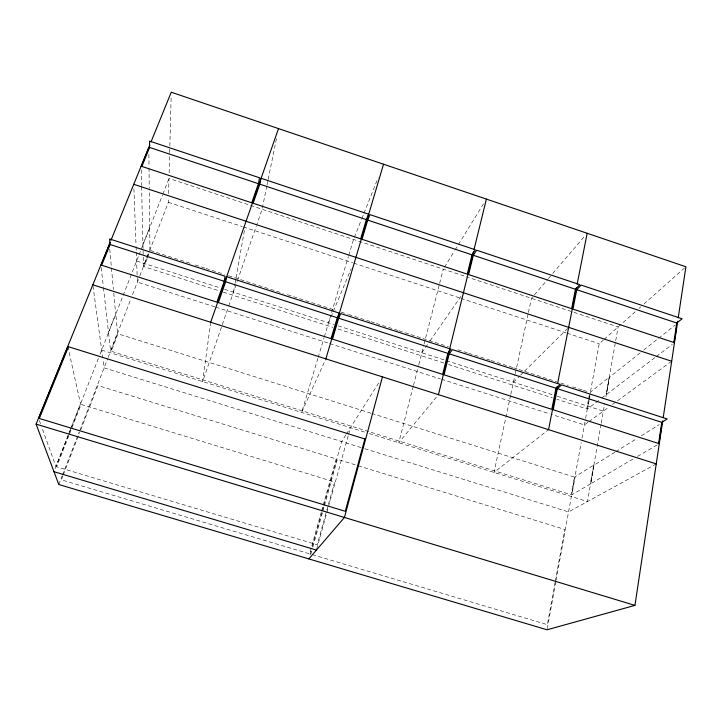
<?xml version="1.0" encoding="UTF-8"?>
<svg xmlns="http://www.w3.org/2000/svg" width="722" height="722" viewBox="0 0 722 722"><rect width="100%" height="100%" fill="white"/><g stroke="black" fill="none" stroke-linecap="round" stroke-linejoin="round"><path stroke-width="0.54" stroke-dasharray="3.61 2.71" d="M149.625 250.606L168.379 202.304L168.497 197.963M168.605 193.631L169.002 178.451L467.73 277.221M169.156 172.856L169.652 153.813M169.679 152.694L169.823 147.098M169.86 145.979L171.114 97.822M210.68 322.256L202.656 381.568L228.351 307.085M601.02 424.346L587.473 501.555L366.758 432.74M601.218 423.245L604.711 403.363M605.875 396.721L618.122 326.949L468.416 277.447M233.486 292.184L234.858 284.423M235.056 283.322L235.841 278.882M236.04 277.771L244.875 227.89M555.056 582.591L547.375 624.674L311.913 554.505M555.263 581.481L564.766 529.425L357.832 465.636M588.367 400.096L586.76 408.905L556.743 399.266M588.565 398.995L589.17 395.701M547.267 628.682L555.904 581.309M556.102 580.208L581.201 442.55M582.004 438.146L585.407 419.446M585.605 418.345L589.206 398.598M589.414 397.506L599.206 343.735L603.321 340.089M589.071 400.448L587.528 408.905L600.713 398.869M589.26 399.392L590.605 392.001L609.061 377.335L605.984 394.853L601.588 398.192M266.824 186.032L262.104 209.236L256.599 225.183M267.041 184.931L267.943 180.509M268.169 179.408L276.49 138.534M510.589 395.403L494.019 472.414L548.549 429.653M510.824 394.302L515.066 374.574M515.3 373.482L528.197 313.556M528.432 312.464L531.482 298.303L533.675 295.731M413.228 386.351L398.77 442.721L438.444 394.654M413.507 385.268L418.507 365.756M418.787 364.673L423.796 345.152M424.076 344.069L439.391 284.342M439.671 283.259L443.29 269.144M316.732 548.991L348.338 435.24M348.645 434.148L350.45 427.65M310.045 554.604L311.85 548.142M312.157 547.068L341.687 441.557L345.883 434.897M310.83 554.18L311.733 550.949M312.942 546.635L322.59 512.142M322.887 511.068L324.097 506.754M324.395 505.68L337.354 459.327L356.758 465.302M321.371 511.772L309.594 553.81L61.343 479.832L62.967 475.636M321.678 510.698L322.878 506.384M323.185 505.31L336.172 458.957L97.939 385.521L80.043 431.63M317.861 358.41L301.661 412.442L325.848 358.87M318.185 357.327L324.016 337.878M324.34 336.804L348.392 256.545M348.717 255.48L353.518 239.46M228.712 306.02L237.159 281.553M237.52 280.488L256.229 226.248M148.29 253.774L143.443 266.238L143.064 249.595M58.798 484.516L62.065 476.114M62.471 475.058L79.203 431.973M79.61 430.926L107.749 358.455M108.156 357.408L130.899 298.836M132.523 294.657L139.436 276.851M139.842 275.804L149.219 251.653M63.374 474.589L79.637 432.677M147.189 258.575L144.039 266.689L219.082 290.795M147.586 257.555L149.165 253.503M68.202 435.113L55.919 466.43L41.975 427.857M68.617 434.066L70.251 429.888M70.666 428.85L80.494 403.797L68.112 347.652M55.215 468.56L69.195 432.911M69.61 431.864L71.252 427.668M71.668 426.621L98.391 358.473M100.042 354.276L138.66 255.814M139.075 254.767L162.45 195.175M162.856 194.137L169.002 178.451M68.897 435.61L56.668 466.809L317.211 544.749L334.665 481.98L81.117 404.41L69.303 434.572M354.349 237.367L361.433 219.605M361.848 218.558L363.518 214.38M363.933 213.333L378.111 177.802M328.546 322.752L332.896 312.373M333.329 311.335L351.145 268.792M444.472 267.221L454.508 250.913M455.104 249.956L484.029 202.936M346.361 434.139L380.088 380.629M421.847 352.751L429.518 341.677M430.159 340.748L460.871 296.435M534.415 294.883L547.601 279.477M548.332 278.62L551.996 274.342M552.727 273.485L584.964 235.841M513.432 382.2L519.831 375.846M520.634 375.043L523.838 371.866M524.632 371.072L568.665 327.355M604.143 339.358L635.694 311.344M639.042 308.375L640.712 306.886M644.06 303.917L685.9 266.761M640.215 352.841L609.512 377.236L606.489 394.465L655.45 357.182M643.726 350.062L657.76 338.907M658.635 338.212L675.305 324.972M656.343 356.506L672.362 344.304M588.015 422.298L584.405 424.933L551.094 414.293M588.917 421.639L608.817 407.127M612.455 404.464L671.686 361.244M614.864 452.243L594.08 465.185L590.831 483.713L633.645 458.687M615.812 451.656L636.605 438.723M641.326 435.79L659.276 424.617M637.535 456.412L657.002 445.041M656.244 463.894L568.557 511.916L362.119 447.893M101.685 350.089L365.684 432.406M361.054 447.559L104.094 367.868L102.894 358.978M370.909 413.201L118.002 333.817L111.224 351.271L571.093 494.741L574.324 477.043L371.992 413.535M214.768 306.823L137.397 282.103L136.287 252.14M215.842 307.166L328.663 343.221M329.737 343.564L440.42 378.924M441.494 379.267L550.02 413.95M136.611 261.039L220.715 288.078M224.596 289.323L334.033 324.521M338.194 325.857L445.275 360.287M446.34 360.63L553.034 394.934M557.213 396.279L603.348 411.116M223.369 292.175L332.707 327.292M338.067 329.015L444.192 363.112M448.479 364.484L552.456 397.885M150.338 250.453L191.068 263.611M195.355 264.992L205.003 268.115M206.077 268.458L224.298 274.342M228.585 275.732L283.241 293.385M287.527 294.766L335.757 310.352M341.118 312.075L347.553 314.151M348.627 314.503L370.061 321.425M371.126 321.768L375.413 323.158M376.487 323.501L397.921 330.423M398.995 330.775L448.299 346.695M457.947 349.818L467.594 352.932M468.659 353.275L490.094 360.197M491.168 360.549L512.602 367.471M513.676 367.814L517.963 369.204M519.037 369.547L556.545 381.667M560.832 383.048L568.34 385.476M572.627 386.857L582.275 389.97M583.34 390.322L587.627 391.703M168.379 202.304L242.33 226.582M243.404 226.934L352.715 262.817M353.789 263.169L459.887 297.996M460.961 298.348L565.985 332.833M567.059 333.185L599.206 343.735M39.34 420.556L40.468 423.688M92.985 285.903L102.741 357.868M101.188 267.573L103.336 286.571M103.463 287.69L108.499 332.391L115.664 314.133L113.525 290.614M108.562 332.878L110.583 350.856L117.524 332.986L115.836 314.332M109.744 249.18L113.417 289.495M133.931 188.749L136.034 245.471M136.079 246.581L136.241 251.03M141.223 169.923L141.584 185.518M141.611 186.637L142.947 244.587L149.589 227.665L149.228 189.363M142.965 245.155L143.037 248.485M148.903 154.445L149.021 166.836M149.03 167.964L149.219 188.234M149.707 227.962L149.905 249.622M593.637 465.176L590.325 484.002L571.878 494.778L575.181 476.664L593.637 465.176"/><path stroke-width="1.08" d="M661.794 422.343L658.608 443.498L553.187 409.753L557.33 388.671L561.671 384.898L667.209 418.968L661.794 422.343L557.33 388.671M676.767 323.023L673.834 342.481L572.952 309.097L576.752 289.712L581.12 285.073L682.109 318.772L676.767 323.023L576.752 289.712M658.942 443.904L659.276 441.693M659.61 439.472L661.442 427.289M661.776 425.068L662.11 422.848M674.14 342.95L675.115 336.488M675.44 334.34L676.577 326.804M110.132 242.321L36.1 424.13L58.798 484.516L547.068 629.783L634.954 605.388L662.724 420.845M663.22 417.533L677.705 321.227M678.211 317.888L685.9 266.761L171.258 92.217L151.033 141.882M224.217 281.3L224.993 276.201L109.591 238.937L110.087 244.505L101.649 265.245L216.907 302.13L224.217 281.3L110.087 244.505M225.67 281.76L226.464 276.67L339.277 313.095L337.255 317.734L331.046 338.663L218.378 302.599L225.67 281.76L337.255 317.734M258.431 183.695L259.541 177.783L149.526 141.07L149.58 147.441L141.855 166.43L251.743 202.792L258.431 183.695L149.58 147.441M259.821 184.164L260.94 178.244L368.59 214.163L366.361 219.641L360.666 238.838L253.133 203.252L259.821 184.164L366.361 219.641M555.967 388.228L551.816 409.32L444.057 374.826L449.201 353.816L452.414 349.619L560.299 384.456L555.967 388.228L449.201 353.816M575.452 289.278L571.643 308.664L468.614 274.568L473.334 255.272L476.664 250.227L579.802 284.639L575.452 289.278L473.334 255.272M548.549 429.653L556.987 386.757M557.628 383.454L576.499 287.509M577.149 284.188L587.157 233.269M447.82 353.365L442.658 374.384L332.481 339.123L338.681 318.194L340.712 313.556L451.015 349.168L447.82 353.365L338.681 318.194M472.007 254.83L467.269 274.125L362.029 239.289L367.715 220.093L369.962 214.624L475.32 249.776L472.007 254.83L367.715 220.093M438.444 394.654L473.578 251.364M474.11 249.189L486.393 199.101M382.461 376.866L344.439 517.457L308.835 558.909M325.848 358.87L383.526 164.21M210.68 322.256L278.512 128.597M110.98 240.245L149.77 144.987M38.591 418.471L67.868 346.551M100.936 265.335L109.338 244.704M141.151 166.574L148.84 147.685M53.979 471.701L316.426 550.074M36.1 424.13L634.954 605.388M92.84 284.802L656.244 463.894M133.76 184.3L671.686 361.244M364.872 438.958L345.287 511.284L39.304 418.471L68.491 346.75L364.872 438.958"/></g></svg>
